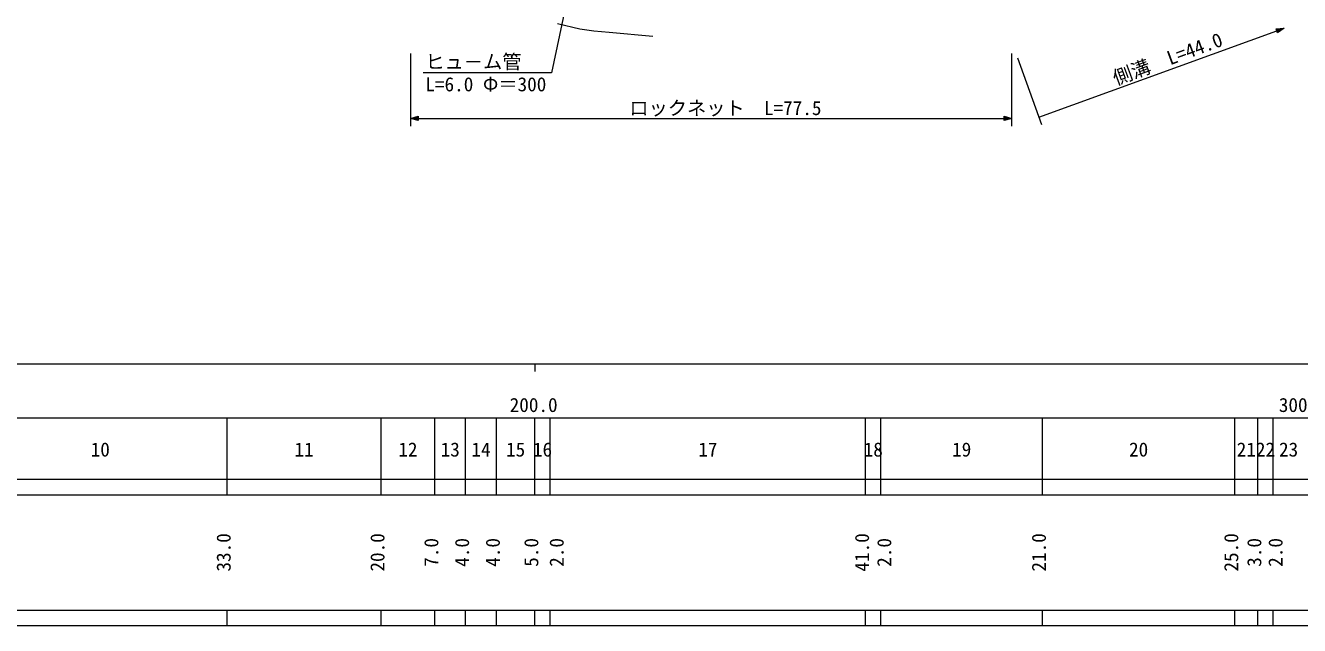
# Model space of a CAD drawing. Units: millimetres, scale not verified. Extents: x 7750 to 680000, y -40250 to 380000.
# Drawn here: x 201775 to 367420, y 171000 to 248970 of the extents above; entities that cross this region are included whole.
import ezdxf
from ezdxf.enums import TextEntityAlignment as Align

# ---------------------------------------------------------------- set-up
doc = ezdxf.new("R2010")
doc.units = ezdxf.units.MM
doc.header["$LTSCALE"] = 1000
for name, color, linetype, lineweight in [('M-BGD', 7, 'Continuous', 13), ('M-STR-HTXT', 7, 'Continuous', 13), ('M-TTL-BAND', 7, 'Continuous', 13)]:
    doc.layers.add(name, color=color, linetype=linetype, lineweight=lineweight)
doc.styles.add('ＭＳ ゴシック', font='')
doc.styles.get('ＭＳ ゴシック').set_extended_font_data('MS Gothic')

msp = doc.modelspace()

# ---------------------------------------------------------------- linework, layer by layer
at = {"layer": 'M-BGD'}
msp.add_lwpolyline([(270943, 249233), (273864, 248544), (275687, 248280), (277680, 248099), (283353, 247598)], dxfattribs=at)
at = {"layer": 'M-STR-HTXT'}
for p, q in [((273646, 259356), (270156, 242801)), ((333512, 237057), (365413, 248606)), ((364377, 248529), (365413, 248606)), ((364567, 248001), (364377, 248529)), ((364442, 248467), (365149, 248510)), ((365413, 248606), (364567, 248001)), ((365149, 248510), (364577, 248090)), ((364577, 248090), (364442, 248467)), ((364506, 248405), (364999, 248456)), ((364588, 248179), (364506, 248405)), ((364571, 248344), (364773, 248374)), ((364598, 248268), (364571, 248344)), ((364999, 248456), (364588, 248179)), ((364773, 248374), (364598, 248268)), ((251817, 245330), (251817, 235887)), ((330018, 235887), (330018, 245330)), ((330734, 244768), (333852, 236114)), ((270156, 242801), (253471, 242801)), ((251817, 236890), (252817, 237171)), ((251817, 236890), (330018, 236890)), ((252817, 236609), (251817, 236890)), ((252097, 236890), (252777, 237091)), ((252777, 236690), (252097, 236890)), ((252257, 236890), (252737, 237010)), ((252737, 236770), (252257, 236890)), ((252497, 236890), (252697, 236930)), ((252697, 236850), (252497, 236890)), ((252697, 236930), (252697, 236850)), ((252737, 237010), (252737, 236770)), ((252777, 237091), (252777, 236690)), ((252817, 237171), (252817, 236609)), ((329018, 236609), (329018, 237171)), ((329018, 237171), (330018, 236890)), ((330018, 236890), (329018, 236609)), ((329058, 236690), (329058, 237091)), ((329058, 237091), (329738, 236890)), ((329738, 236890), (329058, 236690)), ((329098, 236770), (329098, 237010)), ((329098, 237010), (329578, 236890)), ((329578, 236890), (329098, 236770)), ((329138, 236850), (329138, 236930)), ((329138, 236930), (329338, 236890)), ((329338, 236890), (329138, 236850))]:
    msp.add_line(p, q, dxfattribs=at)
at = {"layer": 'M-TTL-BAND'}
for p, q in [((40000, 205000), (579000, 205000)), ((268000, 205000), (268000, 204000)), ((68000, 198000), (579000, 198000)), ((228000, 188000), (228000, 198000)), ((248000, 188000), (248000, 198000)), ((255000, 188000), (255000, 198000)), ((259000, 188000), (259000, 198000)), ((263000, 188000), (263000, 198000)), ((268000, 188000), (268000, 198000)), ((270000, 188000), (270000, 198000)), ((311000, 188000), (311000, 198000)), ((313000, 188000), (313000, 198000)), ((334000, 188000), (334000, 198000)), ((359000, 188000), (359000, 198000)), ((362000, 188000), (362000, 198000)), ((364000, 188000), (364000, 198000)), ((40000, 190000), (579000, 190000)), ((40000, 188000), (579000, 188000)), ((40000, 173000), (579000, 173000)), ((228000, 171000), (228000, 173000)), ((248000, 171000), (248000, 173000)), ((255000, 171000), (255000, 173000)), ((259000, 171000), (259000, 173000)), ((263000, 171000), (263000, 173000)), ((268000, 171000), (268000, 173000)), ((270000, 171000), (270000, 173000)), ((311000, 171000), (311000, 173000)), ((313000, 171000), (313000, 173000)), ((334000, 171000), (334000, 173000)), ((359000, 171000), (359000, 173000)), ((362000, 171000), (362000, 173000)), ((364000, 171000), (364000, 173000)), ((40000, 171000), (579000, 171000))]:
    msp.add_line(p, q, dxfattribs=at)

# ---------------------------------------------------------------- texts
at = {"layer": 'M-STR-HTXT', "style": 'ＭＳ ゴシック'}
msp.add_text('側溝\u3000L=44.0', height=1833, rotation=20.347, dxfattribs=at).set_placement((343753, 240666), align=Align.BOTTOM_LEFT)
for s, p in [('ヒュ－ム管', (253767, 242801)), ('L=6.0 Φ＝300', (253767, 239865)), ('ロックネット\u3000L=77.5', (280284, 236779))]:
    msp.add_text(s, height=1833, dxfattribs=at).set_placement(p, align=Align.BOTTOM_LEFT)
at = {"layer": 'M-TTL-BAND', "style": 'ＭＳ ゴシック'}
for s, p in [('200.0', (267844, 198195)), ('300.0', (367844, 198195)), ('10', (211500, 192405)), ('11', (238000, 192405)), ('12', (251500, 192405)), ('13', (257000, 192405)), ('14', (261000, 192405)), ('15', (265500, 192405)), ('16', (269000, 192405)), ('17', (290500, 192405)), ('18', (312000, 192405)), ('19', (323500, 192405)), ('20', (346500, 192405)), ('21', (360500, 192405)), ('22', (363000, 192405)), ('23', (366000, 192405))]:
    msp.add_text(s, height=1833, dxfattribs=at).set_placement(p, align=Align.BOTTOM_CENTER)
for s, p in [('33.0', (229000, 180500)), ('20.0', (249000, 180500)), ('7.0', (256000, 180500)), ('4.0', (260000, 180500)), ('4.0', (264000, 180500)), ('5.0', (269000, 180500)), ('2.0', (272296, 180500)), ('41.0', (312000, 180500)), ('2.0', (314889, 180500)), ('21.0', (335000, 180500)), ('25.0', (360000, 180500)), ('3.0', (363000, 180500)), ('2.0', (365764, 180500))]:
    msp.add_text(s, height=1833, rotation=90, dxfattribs=at).set_placement(p, align=Align.BOTTOM_CENTER)

doc.saveas('drawing.dxf')
